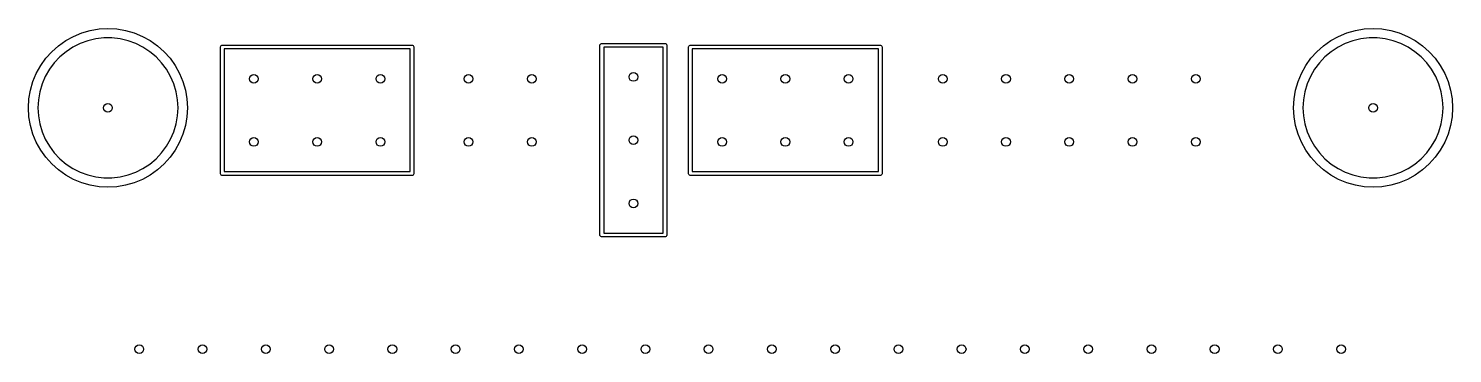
# Model space of a CAD drawing. Extents: x -0.13 to 2.13, y -0.13 to 2.53.
# Drawn here: x -0.126 to 2.126, y 2.013 to 2.527 of the extents above; entities that cross this region are included whole.
import ezdxf

# ---------------------------------------------------------------- set-up
doc = ezdxf.new("R2010")
doc.units = 0
doc.header["$MEASUREMENT"] = 0
doc.layers.add('BLACK', color=7, linetype='CONTINUOUS')

msp = doc.modelspace()

# ---------------------------------------------------------------- linework, layer by layer
at = {"layer": 'BLACK', "linetype": 'CONTINUOUS'}
for p, q in [((-0.0415, 2.5201), (-0.0279, 2.524)), ((-0.0279, 2.524), (-0.0141, 2.5264)), ((-0.0141, 2.5264), (0, 2.5272)), ((0, 2.5272), (0.0141, 2.5264)), ((0.0141, 2.5264), (0.0279, 2.524)), ((0.0279, 2.524), (0.0415, 2.5201)), ((1.9585, 2.5201), (1.9721, 2.524)), ((1.9721, 2.524), (1.9859, 2.5264)), ((1.9859, 2.5264), (2, 2.5272)), ((2, 2.5272), (2.0141, 2.5264)), ((2.0141, 2.5264), (2.0279, 2.524)), ((2.0279, 2.524), (2.0415, 2.5201)), ((-0.0888, 2.4904), (-0.0783, 2.4998)), ((-0.0783, 2.4998), (-0.0668, 2.5079)), ((-0.0668, 2.5079), (-0.0545, 2.5147)), ((-0.0439, 2.5033), (-0.0554, 2.4975)), ((-0.0545, 2.5147), (-0.0415, 2.5201)), ((-0.0318, 2.5077), (-0.0439, 2.5033)), ((-0.0192, 2.5107), (-0.0318, 2.5077)), ((-0.0064, 2.5122), (-0.0192, 2.5107)), ((0.0064, 2.5122), (-0.0064, 2.5122)), ((0.0192, 2.5107), (0.0064, 2.5122)), ((0.0318, 2.5077), (0.0192, 2.5107)), ((0.0439, 2.5033), (0.0318, 2.5077)), ((0.0415, 2.5201), (0.0545, 2.5147)), ((0.0554, 2.4975), (0.0439, 2.5033)), ((0.0545, 2.5147), (0.0668, 2.5079)), ((0.0668, 2.5079), (0.0783, 2.4998)), ((0.0783, 2.4998), (0.0888, 2.4904)), ((0.1778, 2.4982), (0.1783, 2.4993)), ((0.1783, 2.4993), (0.1791, 2.5001)), ((0.1791, 2.5001), (0.1801, 2.5005)), ((0.1801, 2.5005), (0.1807, 2.5006)), ((0.1807, 2.5006), (0.4807, 2.5006)), ((0.4807, 2.5006), (0.4813, 2.5005)), ((0.4813, 2.5005), (0.4823, 2.5001)), ((0.4823, 2.5001), (0.4832, 2.4993)), ((0.4832, 2.4993), (0.4836, 2.4982)), ((0.7778, 2.501), (0.7783, 2.502)), ((0.7778, 2.5004), (0.7778, 2.501)), ((0.7778, 2.2004), (0.7778, 2.5004)), ((0.7783, 2.502), (0.7791, 2.5028)), ((0.7791, 2.5028), (0.7801, 2.5033)), ((0.7801, 2.5033), (0.7807, 2.5033)), ((0.7807, 2.5033), (0.8807, 2.5033)), ((0.8807, 2.5033), (0.8813, 2.5033)), ((0.8813, 2.5033), (0.8823, 2.5028)), ((0.8823, 2.5028), (0.8832, 2.502)), ((0.8832, 2.502), (0.8836, 2.501)), ((0.8836, 2.501), (0.8837, 2.5004)), ((0.8837, 2.5004), (0.8837, 2.2004)), ((0.918, 2.4982), (0.9184, 2.4993)), ((0.9184, 2.4993), (0.9192, 2.5001)), ((0.9192, 2.5001), (0.9203, 2.5005)), ((0.9203, 2.5005), (0.9209, 2.5006)), ((0.9209, 2.5006), (1.2209, 2.5006)), ((1.2209, 2.5006), (1.2214, 2.5005)), ((1.2214, 2.5005), (1.2225, 2.5001)), ((1.2225, 2.5001), (1.2233, 2.4993)), ((1.2233, 2.4993), (1.2238, 2.4982)), ((1.9112, 2.4904), (1.9217, 2.4998)), ((1.9217, 2.4998), (1.9332, 2.5079)), ((1.9332, 2.5079), (1.9455, 2.5147)), ((1.9561, 2.5033), (1.9446, 2.4975)), ((1.9455, 2.5147), (1.9585, 2.5201)), ((1.9682, 2.5077), (1.9561, 2.5033)), ((1.9808, 2.5107), (1.9682, 2.5077)), ((1.9936, 2.5122), (1.9808, 2.5107)), ((2.0064, 2.5122), (1.9936, 2.5122)), ((2.0192, 2.5107), (2.0064, 2.5122)), ((2.0318, 2.5077), (2.0192, 2.5107)), ((2.0439, 2.5033), (2.0318, 2.5077)), ((2.0415, 2.5201), (2.0545, 2.5147)), ((2.0554, 2.4975), (2.0439, 2.5033)), ((2.0545, 2.5147), (2.0668, 2.5079)), ((2.0668, 2.5079), (2.0783, 2.4998)), ((2.0783, 2.4998), (2.0888, 2.4904)), ((-0.1063, 2.4684), (-0.0982, 2.4799)), ((-0.0982, 2.4799), (-0.0888, 2.4904)), ((-0.076, 2.4822), (-0.0849, 2.4728)), ((-0.0662, 2.4904), (-0.076, 2.4822)), ((-0.0554, 2.4975), (-0.0662, 2.4904)), ((0.0662, 2.4904), (0.0554, 2.4975)), ((0.076, 2.4822), (0.0662, 2.4904)), ((0.0849, 2.4728), (0.076, 2.4822)), ((0.0888, 2.4904), (0.0982, 2.4799)), ((0.0982, 2.4799), (0.1063, 2.4684)), ((0.1778, 2.4976), (0.1778, 2.4982)), ((0.1778, 2.2976), (0.1778, 2.4976)), ((0.1837, 2.4947), (0.1837, 2.3006)), ((0.4778, 2.4947), (0.1837, 2.4947)), ((0.4778, 2.3006), (0.4778, 2.4947)), ((0.4836, 2.4982), (0.4837, 2.4976)), ((0.4837, 2.4976), (0.4837, 2.2976)), ((0.7837, 2.4974), (0.7837, 2.2033)), ((0.8778, 2.4974), (0.7837, 2.4974)), ((0.8778, 2.2033), (0.8778, 2.4974)), ((0.9179, 2.4976), (0.918, 2.4982)), ((0.9179, 2.2976), (0.9179, 2.4976)), ((0.9238, 2.4947), (0.9238, 2.3006)), ((1.2179, 2.4947), (0.9238, 2.4947)), ((1.2179, 2.3006), (1.2179, 2.4947)), ((1.2238, 2.4982), (1.2238, 2.4976)), ((1.2238, 2.4976), (1.2238, 2.2976)), ((1.8937, 2.4684), (1.9018, 2.4799)), ((1.9018, 2.4799), (1.9112, 2.4904)), ((1.924, 2.4822), (1.9151, 2.4728)), ((1.9338, 2.4904), (1.924, 2.4822)), ((1.9446, 2.4975), (1.9338, 2.4904)), ((2.0662, 2.4904), (2.0554, 2.4975)), ((2.076, 2.4822), (2.0662, 2.4904)), ((2.0849, 2.4728), (2.076, 2.4822)), ((2.0888, 2.4904), (2.0982, 2.4799)), ((2.0982, 2.4799), (2.1063, 2.4684)), ((-0.1186, 2.4431), (-0.1132, 2.4561)), ((-0.1132, 2.4561), (-0.1063, 2.4684)), ((-0.0926, 2.4625), (-0.099, 2.4513)), ((-0.0849, 2.4728), (-0.0926, 2.4625)), ((0.0926, 2.4625), (0.0849, 2.4728)), ((0.099, 2.4513), (0.0926, 2.4625)), ((0.1063, 2.4684), (0.1132, 2.4561)), ((0.1132, 2.4561), (0.1186, 2.4431)), ((1.8814, 2.4431), (1.8868, 2.4561)), ((1.8868, 2.4561), (1.8937, 2.4684)), ((1.9074, 2.4625), (1.901, 2.4513)), ((1.9151, 2.4728), (1.9074, 2.4625)), ((2.0926, 2.4625), (2.0849, 2.4728)), ((2.099, 2.4513), (2.0926, 2.4625)), ((2.1063, 2.4684), (2.1132, 2.4561)), ((2.1132, 2.4561), (2.1186, 2.4431)), ((-0.1225, 2.4295), (-0.1186, 2.4431)), ((-0.1041, 2.4395), (-0.1078, 2.4271)), ((-0.099, 2.4513), (-0.1041, 2.4395)), ((0.1041, 2.4395), (0.099, 2.4513)), ((0.1078, 2.4271), (0.1041, 2.4395)), ((0.1186, 2.4431), (0.1225, 2.4295)), ((1.8775, 2.4295), (1.8814, 2.4431)), ((1.8959, 2.4395), (1.8922, 2.4271)), ((1.901, 2.4513), (1.8959, 2.4395)), ((2.1041, 2.4395), (2.099, 2.4513)), ((2.1078, 2.4271), (2.1041, 2.4395)), ((2.1186, 2.4431), (2.1225, 2.4295)), ((-0.1256, 2.4016), (-0.1248, 2.4156)), ((-0.1248, 2.4156), (-0.1225, 2.4295)), ((-0.11, 2.4144), (-0.1108, 2.4016)), ((-0.1078, 2.4271), (-0.11, 2.4144)), ((0.11, 2.4144), (0.1078, 2.4271)), ((0.1108, 2.4016), (0.11, 2.4144)), ((0.1225, 2.4295), (0.1248, 2.4156)), ((0.1248, 2.4156), (0.1256, 2.4016)), ((1.8744, 2.4016), (1.8752, 2.4156)), ((1.8752, 2.4156), (1.8775, 2.4295)), ((1.89, 2.4144), (1.8892, 2.4016)), ((1.8922, 2.4271), (1.89, 2.4144)), ((2.11, 2.4144), (2.1078, 2.4271)), ((2.1108, 2.4016), (2.11, 2.4144)), ((2.1225, 2.4295), (2.1248, 2.4156)), ((2.1248, 2.4156), (2.1256, 2.4016)), ((-0.1248, 2.3875), (-0.1256, 2.4016)), ((-0.1225, 2.3736), (-0.1248, 2.3875)), ((-0.1108, 2.4016), (-0.11, 2.3887)), ((-0.11, 2.3887), (-0.1078, 2.376)), ((0.1078, 2.376), (0.11, 2.3887)), ((0.11, 2.3887), (0.1108, 2.4016)), ((0.1248, 2.3875), (0.1225, 2.3736)), ((0.1256, 2.4016), (0.1248, 2.3875)), ((1.8752, 2.3875), (1.8744, 2.4016)), ((1.8775, 2.3736), (1.8752, 2.3875)), ((1.8892, 2.4016), (1.89, 2.3887)), ((1.89, 2.3887), (1.8922, 2.376)), ((2.1078, 2.376), (2.11, 2.3887)), ((2.11, 2.3887), (2.1108, 2.4016)), ((2.1248, 2.3875), (2.1225, 2.3736)), ((2.1256, 2.4016), (2.1248, 2.3875)), ((-0.1186, 2.3601), (-0.1225, 2.3736)), ((-0.1078, 2.376), (-0.1041, 2.3637)), ((0.1041, 2.3637), (0.1078, 2.376)), ((0.1225, 2.3736), (0.1186, 2.3601)), ((1.8814, 2.3601), (1.8775, 2.3736)), ((1.8922, 2.376), (1.8959, 2.3637)), ((2.1041, 2.3637), (2.1078, 2.376)), ((2.1225, 2.3736), (2.1186, 2.3601)), ((-0.1132, 2.3471), (-0.1186, 2.3601)), ((-0.1063, 2.3348), (-0.1132, 2.3471)), ((-0.1041, 2.3637), (-0.099, 2.3519)), ((-0.099, 2.3519), (-0.0926, 2.3407)), ((0.0926, 2.3407), (0.099, 2.3519)), ((0.099, 2.3519), (0.1041, 2.3637)), ((0.1132, 2.3471), (0.1063, 2.3348)), ((0.1186, 2.3601), (0.1132, 2.3471)), ((1.8868, 2.3471), (1.8814, 2.3601)), ((1.8937, 2.3348), (1.8868, 2.3471)), ((1.8959, 2.3637), (1.901, 2.3519)), ((1.901, 2.3519), (1.9074, 2.3407)), ((2.0926, 2.3407), (2.099, 2.3519)), ((2.099, 2.3519), (2.1041, 2.3637)), ((2.1132, 2.3471), (2.1063, 2.3348)), ((2.1186, 2.3601), (2.1132, 2.3471)), ((-0.0982, 2.3233), (-0.1063, 2.3348)), ((-0.0888, 2.3128), (-0.0982, 2.3233)), ((-0.0926, 2.3407), (-0.0849, 2.3304)), ((-0.0849, 2.3304), (-0.076, 2.321)), ((-0.076, 2.321), (-0.0662, 2.3127)), ((0.0662, 2.3127), (0.076, 2.321)), ((0.076, 2.321), (0.0849, 2.3304)), ((0.0849, 2.3304), (0.0926, 2.3407)), ((0.0982, 2.3233), (0.0888, 2.3128)), ((0.1063, 2.3348), (0.0982, 2.3233)), ((1.9018, 2.3233), (1.8937, 2.3348)), ((1.9112, 2.3128), (1.9018, 2.3233)), ((1.9074, 2.3407), (1.9151, 2.3304)), ((1.9151, 2.3304), (1.924, 2.321)), ((1.924, 2.321), (1.9338, 2.3127)), ((2.0662, 2.3127), (2.076, 2.321)), ((2.076, 2.321), (2.0849, 2.3304)), ((2.0849, 2.3304), (2.0926, 2.3407)), ((2.0982, 2.3233), (2.0888, 2.3128)), ((2.1063, 2.3348), (2.0982, 2.3233)), ((-0.0783, 2.3034), (-0.0888, 2.3128)), ((-0.0668, 2.2952), (-0.0783, 2.3034)), ((-0.0662, 2.3127), (-0.0554, 2.3056)), ((-0.0554, 2.3056), (-0.0439, 2.2998)), ((-0.0439, 2.2998), (-0.0318, 2.2954)), ((0.0318, 2.2954), (0.0439, 2.2998)), ((0.0439, 2.2998), (0.0554, 2.3056)), ((0.0554, 2.3056), (0.0662, 2.3127)), ((0.0783, 2.3034), (0.0668, 2.2952)), ((0.0888, 2.3128), (0.0783, 2.3034)), ((0.1778, 2.2971), (0.1778, 2.2976)), ((0.1783, 2.296), (0.1778, 2.2971)), ((0.1837, 2.3006), (0.4778, 2.3006)), ((0.4836, 2.2971), (0.4832, 2.296)), ((0.4837, 2.2976), (0.4836, 2.2971)), ((0.918, 2.2971), (0.9179, 2.2976)), ((0.9184, 2.296), (0.918, 2.2971)), ((0.9238, 2.3006), (1.2179, 2.3006)), ((1.2238, 2.2971), (1.2233, 2.296)), ((1.2238, 2.2976), (1.2238, 2.2971)), ((1.9217, 2.3034), (1.9112, 2.3128)), ((1.9332, 2.2952), (1.9217, 2.3034)), ((1.9338, 2.3127), (1.9446, 2.3056)), ((1.9446, 2.3056), (1.9561, 2.2998)), ((1.9561, 2.2998), (1.9682, 2.2954)), ((2.0318, 2.2954), (2.0439, 2.2998)), ((2.0439, 2.2998), (2.0554, 2.3056)), ((2.0554, 2.3056), (2.0662, 2.3127)), ((2.0783, 2.3034), (2.0668, 2.2952)), ((2.0888, 2.3128), (2.0783, 2.3034)), ((-0.0545, 2.2884), (-0.0668, 2.2952)), ((-0.0415, 2.283), (-0.0545, 2.2884)), ((-0.0279, 2.2791), (-0.0415, 2.283)), ((-0.0318, 2.2954), (-0.0192, 2.2925)), ((-0.0141, 2.2768), (-0.0279, 2.2791)), ((-0.0192, 2.2925), (-0.0064, 2.291)), ((0, 2.276), (-0.0141, 2.2768)), ((-0.0064, 2.291), (0.0064, 2.291)), ((0.0141, 2.2768), (0, 2.276)), ((0.0064, 2.291), (0.0192, 2.2925)), ((0.0279, 2.2791), (0.0141, 2.2768)), ((0.0192, 2.2925), (0.0318, 2.2954)), ((0.0415, 2.283), (0.0279, 2.2791)), ((0.0545, 2.2884), (0.0415, 2.283)), ((0.0668, 2.2952), (0.0545, 2.2884)), ((0.1791, 2.2952), (0.1783, 2.296)), ((0.1801, 2.2947), (0.1791, 2.2952)), ((0.1807, 2.2947), (0.1801, 2.2947)), ((0.4807, 2.2947), (0.1807, 2.2947)), ((0.4813, 2.2947), (0.4807, 2.2947)), ((0.4823, 2.2952), (0.4813, 2.2947)), ((0.4832, 2.296), (0.4823, 2.2952)), ((0.9192, 2.2952), (0.9184, 2.296)), ((0.9203, 2.2947), (0.9192, 2.2952)), ((0.9209, 2.2947), (0.9203, 2.2947)), ((1.2209, 2.2947), (0.9209, 2.2947)), ((1.2214, 2.2947), (1.2209, 2.2947)), ((1.2225, 2.2952), (1.2214, 2.2947)), ((1.2233, 2.296), (1.2225, 2.2952)), ((1.9455, 2.2884), (1.9332, 2.2952)), ((1.9585, 2.283), (1.9455, 2.2884)), ((1.9721, 2.2791), (1.9585, 2.283)), ((1.9682, 2.2954), (1.9808, 2.2925)), ((1.9859, 2.2768), (1.9721, 2.2791)), ((1.9808, 2.2925), (1.9936, 2.291)), ((2, 2.276), (1.9859, 2.2768)), ((1.9936, 2.291), (2.0064, 2.291)), ((2.0141, 2.2768), (2, 2.276)), ((2.0064, 2.291), (2.0192, 2.2925)), ((2.0279, 2.2791), (2.0141, 2.2768)), ((2.0192, 2.2925), (2.0318, 2.2954)), ((2.0415, 2.283), (2.0279, 2.2791)), ((2.0545, 2.2884), (2.0415, 2.283)), ((2.0668, 2.2952), (2.0545, 2.2884)), ((0.7778, 2.1998), (0.7778, 2.2004)), ((0.7783, 2.1988), (0.7778, 2.1998)), ((0.7791, 2.1979), (0.7783, 2.1988)), ((0.7801, 2.1975), (0.7791, 2.1979)), ((0.7807, 2.1974), (0.7801, 2.1975)), ((0.8807, 2.1974), (0.7807, 2.1974)), ((0.7837, 2.2033), (0.8778, 2.2033)), ((0.8813, 2.1975), (0.8807, 2.1974)), ((0.8823, 2.1979), (0.8813, 2.1975)), ((0.8832, 2.1988), (0.8823, 2.1979)), ((0.8836, 2.1998), (0.8832, 2.1988)), ((0.8837, 2.2004), (0.8836, 2.1998))]:
    msp.add_line(p, q, dxfattribs=at)
at = {"layer": 'BLACK'}
for centre in [(0.2307, 2.4476), (0.3307, 2.4476), (0.4307, 2.4476), (0.5701, 2.4476), (0.6701, 2.4476), (0.8307, 2.4504), (0.9709, 2.4476), (1.0709, 2.4476), (1.1709, 2.4476), (1.3197, 2.4476), (1.4197, 2.4476), (1.5197, 2.4476), (1.6197, 2.4476), (1.7197, 2.4476), (0, 2.4016), (2, 2.4016), (0.2307, 2.3476), (0.3307, 2.3476), (0.4307, 2.3476), (0.5701, 2.3476), (0.6701, 2.3476), (0.8307, 2.3504), (0.9709, 2.3476), (1.0709, 2.3476), (1.1709, 2.3476), (1.3197, 2.3476), (1.4197, 2.3476), (1.5197, 2.3476), (1.6197, 2.3476), (1.7197, 2.3476), (0.8307, 2.2504), (0.0496, 2.0197), (0.1496, 2.0197), (0.2496, 2.0197), (0.3496, 2.0197), (0.4496, 2.0197), (0.5496, 2.0197), (0.6496, 2.0197), (0.7496, 2.0197), (0.8496, 2.0197), (0.9496, 2.0197), (1.0496, 2.0197), (1.1496, 2.0197), (1.2496, 2.0197), (1.3496, 2.0197), (1.4496, 2.0197), (1.5496, 2.0197), (1.6496, 2.0197), (1.7496, 2.0197), (1.8496, 2.0197), (1.9496, 2.0197)]:
    msp.add_circle(centre, 0.00689, dxfattribs=at)

doc.saveas('drawing.dxf')
